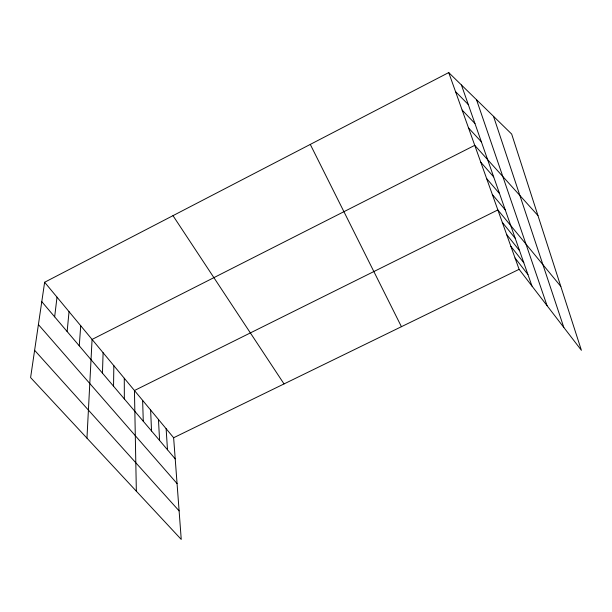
<?xml version="1.0" encoding="UTF-8"?>
<svg xmlns="http://www.w3.org/2000/svg" width="612" height="612" viewBox="0 0 612 612"><rect width="100%" height="100%" fill="white"/><g stroke="black" fill="none" stroke-linecap="round" stroke-linejoin="round"><path stroke-width="0.92" d="M113.549 386.226L113.84 365.67M102.449 373.144L103.107 352.734M86.958 438.131L92.075 339.43L474.744 145.335L537.956 215.569M79.262 345.818L80.723 325.752M67.136 331.536L69.041 311.669M54.652 316.825L57.015 297.18M44.638 282.254L30.6 377.589L181.244 539.424L173.632 437.741L44.638 282.254L448.726 72.576L511.678 134.066L581.4 350.293L519.098 269.334L448.726 72.576M173.632 437.741L519.098 269.334M455.535 91.616L468.295 104.553M462.137 110.076L474.943 123.502M468.532 127.969L481.376 141.854M34.616 350.301L179.109 510.882M480.78 162.195L493.67 176.891M38.403 324.582L177.059 483.572M486.632 178.566L499.545 193.621M41.777 301.655L175.216 458.885M492.323 194.478L505.237 209.862M560.799 286.408L497.854 209.939L134.449 390.517L136.346 491.191M502.291 222.363L515.212 238.29M506.637 234.503L519.55 250.66M510.882 246.368L523.788 262.732M515.036 257.981L527.927 274.536M172.989 215.653L284.029 383.923M310.284 144.417L401.426 326.693M461.425 84.984L531.981 286.072M476.511 99.718L547.067 305.679M493.524 116.334L563.82 327.451M166.127 428.691L167.489 449.789M158.454 419.457L159.594 440.487M150.629 410.017L151.531 430.978M142.627 400.37L143.277 421.255M124.282 378.262L124.343 398.947"/></g></svg>
